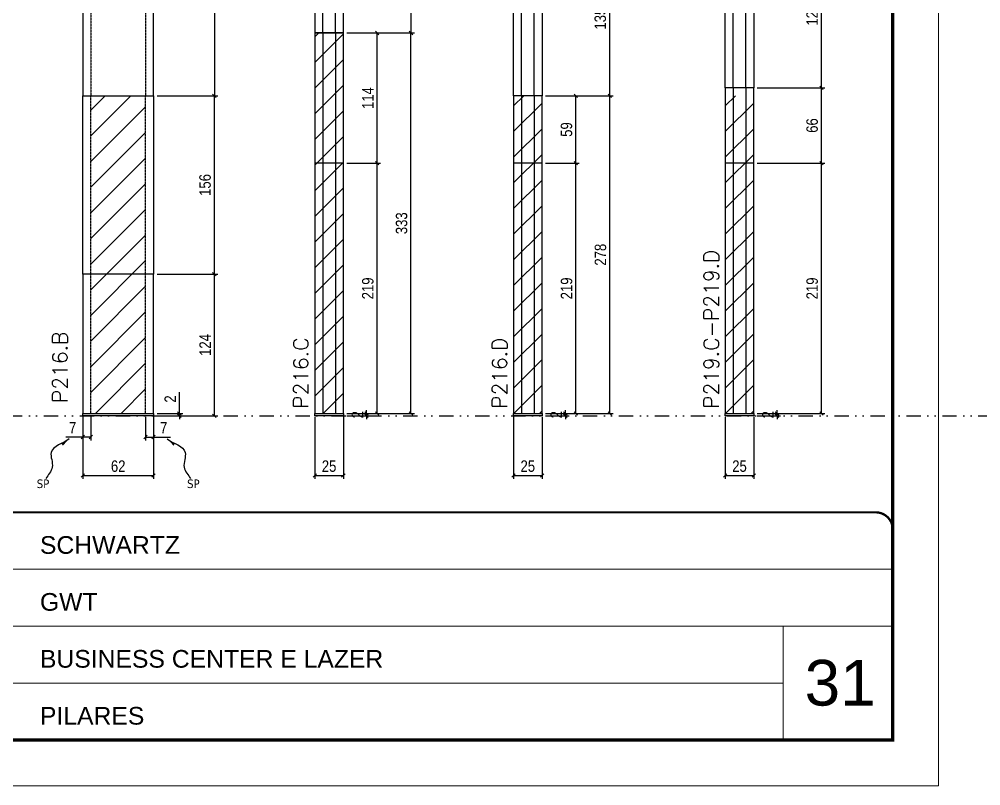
# Model space of a CAD drawing. Extents: x 13379 to 23315, y 867 to 16997.
# Drawn here: x 18264 to 19105, y 7758 to 8429 of the extents above; entities that cross this region are included whole.
import ezdxf

# ---------------------------------------------------------------- set-up
doc = ezdxf.new("R2010")
doc.units = 0
for name, pattern in [('CONTINUO', [0]), ('DASHED', [0.75, 0.5, -0.25]), ('DIVIDE2', [0.625, 0.25, -0.125, 0, -0.125, 0, -0.125]), ('HIDDEN', [0.375, 0.25, -0.125])]:
    doc.linetypes.add(name, pattern=pattern)
for name, color, linetype, lineweight in [('CARIMBO', 255, 'Continuous', 9), ('Folhas', 255, 'Continuous', 9), ('Hachura', 251, 'Continuous', 9), ('SARRAFO DE PRESSAO', 251, 'DASHED', 9), ('Texto Seção', 7, 'Continuous', 15)]:
    doc.layers.add(name, color=color, linetype=linetype, lineweight=lineweight)
for name, color, linetype in [('COTA', 241, 'Continuous'), ('Nível', 160, 'Continuous'), ('Painéis', 200, 'Continuous'), ('SARR_2.2x7', 40, 'Continuous'), ('Sarrafo de Pressão', 42, 'HIDDEN'), ('texto', 7, 'Continuous')]:
    doc.layers.add(name, color=color, linetype=linetype)
doc.styles.add('ARIAL', font='arial.ttf')
doc.styles.add('COTA TECNICA', font='techl___.ttf', dxfattribs={"height": 10})
doc.styles.add('COTA TECNICA-50', font='techl___.ttf', dxfattribs={"height": 10})
doc.styles.add('REGUA-120', font='ROMANS.shx', dxfattribs={"height": 15})
doc.styles.get("Standard").update_dxf_attribs({"font": 'arial.ttf'})
doc.dimstyles.new('COTA PAINEL-50', dxfattribs={"dimtxt": 10, "dimasz": 3, "dimexe": 3, "dimexo": 3, "dimgap": 3, "dimtad": 1, "dimdec": 1, "dimzin": 12, "dimdsep": 46, "dimtxsty": 'COTA TECNICA-50', "dimblk1": 'OBLIQUE', "dimblk2": 'OBLIQUE', "dimsah": 1, "dimcen": 0.9, "dimclrd": 4, "dimclre": 4, "dimclrt": 240, "dimadec": 1, "dimazin": 3, "dimtfac": 1, "dimtdec": 1, "dimtmove": 0, "dimatfit": 3, "dimfxl": 1, "dimtolj": 1, "dimtzin": 12, "dimarcsym": 0})
doc.dimstyles.new('PAINEL', dxfattribs={"dimtxt": 10, "dimasz": 3, "dimexe": 3, "dimexo": 3, "dimgap": 3, "dimtad": 1, "dimdec": 1, "dimzin": 12, "dimdsep": 46, "dimtxsty": 'COTA TECNICA', "dimblk1": 'OBLIQUE', "dimblk2": 'OBLIQUE', "dimsah": 1, "dimcen": 0.9, "dimclrd": 4, "dimclre": 4, "dimclrt": 240, "dimadec": 1, "dimazin": 3, "dimtfac": 1, "dimtdec": 1, "dimtmove": 0, "dimatfit": 3, "dimfxl": 1, "dimtolj": 1, "dimtzin": 12, "dimarcsym": 0})
doc.dimstyles.get("Standard").update_dxf_attribs({"dimtxt": 0.18, "dimasz": 0.18, "dimexe": 0.18, "dimexo": 0.0625, "dimgap": 0.09, "dimtad": 0, "dimtih": 1, "dimtoh": 1, "dimdec": 4, "dimzin": 0, "dimdsep": 46, "dimtxsty": 'Standard', "dimcen": 0.09, "dimadec": 0, "dimazin": 0, "dimtfac": 1, "dimtdec": 4, "dimtofl": 0, "dimtmove": 0, "dimatfit": 3, "dimfxl": 1, "dimtolj": 1, "dimtzin": 0, "dimarcsym": 0})

# ---------------------------------------------------------------- blocks, each defined once
blk = doc.blocks.new('9999999999')
at = {"color": 30, "linetype": 'CONTINUO'}
for p, q in [((98564.56, 34379.64), (99583.98, 34379.64)), ((98564.56, 34329.83), (99487.98, 34329.83)), ((99583.98, 34329.83), (99487.98, 34329.83)), ((99487.98, 34329.83), (99487.98, 34230.21)), ((98564.56, 34280.02), (99487.98, 34280.02))]:
    blk.add_line(p, q, dxfattribs=at)
at = {"color": 30, "linetype": 'CONTINUO', "const_width": 2}
blk.add_lwpolyline([(99583.98, 34230.21), (99583.98, 34414.45, 0.414214), (99568.98, 34429.45), (98228.98, 34429.45, 0.414214), (98213.98, 34414.45), (98213.98, 34245.21, 0.414214), (98228.98, 34230.21), (99583.98, 34230.21)], format="xyb", dxfattribs=at)
at = {"layer": 'Folhas'}
blk.add_lwpolyline([(98138.98, 34190.21), (99623.98, 34190.21), (99623.98, 35240.21), (98138.98, 35240.21)], close=True, dxfattribs=at)
at = {"layer": 'Folhas', "color": 30, "const_width": 3}
blk.add_lwpolyline([(98213.98, 34230.21), (99583.98, 34230.21), (99583.98, 35200.21), (98213.98, 35200.21)], close=True, dxfattribs=at)
at = {"color": 7, "linetype": 'Continuous', "ltscale": 5, "style": 'ARIAL'}
for s, height, p in [('SCHWARTZ', 15.483, (98837.68, 34393.13)), ('GWT', 15.483, (98837.68, 34343.32)), ('BUSINESS CENTER E LAZER', 15.4829, (98837.68, 34293.51)), ('PILARES', 15.483, (98837.68, 34243.7))]:
    blk.add_text(s, height=height, dxfattribs=at).set_placement(p)
blk = doc.blocks.new('_Oblique')
at = {"color": 0, "linetype": 'ByBlock', "lineweight": -2}
blk.add_line((-0.5, -0.5), (0.5, 0.5), dxfattribs=at)
blk = doc.blocks.new('*D1034')
at = {"layer": 'COTA', "color": 4, "lineweight": -2, "transparency": 16777216}
for p, q in [((18319.16, 8081.14), (18319.16, 8026.97)), ((18381.16, 8081.14), (18381.16, 8026.97)), ((18319.16, 8029.97), (18381.16, 8029.97))]:
    blk.add_line(p, q, dxfattribs=at)
at = {"layer": 'Defpoints', "color": 0, "transparency": 16777216}
for p in [(18319.16, 8084.14), (18381.16, 8084.14), (18381.16, 8029.97)]:
    blk.add_point(p, dxfattribs=at)
at = {"layer": 'COTA', "color": 4, "lineweight": -2, "transparency": 16777216, "xscale": 3, "yscale": 3, "zscale": 3, "rotation": 180}
blk.add_blockref('_Oblique', (18319.16, 8029.97), dxfattribs=at)
at = {"layer": 'COTA', "color": 4, "lineweight": -2, "transparency": 16777216, "xscale": 3, "yscale": 3, "zscale": 3}
blk.add_blockref('_Oblique', (18381.16, 8029.97), dxfattribs=at)
at = {"layer": 'COTA', "color": 240, "transparency": 16777216, "insert": (18350.16, 8038.07), "char_height": 10, "attachment_point": 5, "style": 'COTA TECNICA'}
blk.add_mtext('\\A1;62', dxfattribs=at)
blk = doc.blocks.new('*D1035')
at = {"layer": 'COTA', "color": 4, "lineweight": -2, "transparency": 16777216}
for p, q in [((18384.16, 8206.14), (18437.32, 8206.14)), ((18434.32, 8082.14), (18434.32, 8206.14)), ((18384.16, 8082.14), (18437.32, 8082.14))]:
    blk.add_line(p, q, dxfattribs=at)
at = {"layer": 'Defpoints', "color": 0, "transparency": 16777216}
for p in [(18381.16, 8206.14), (18434.32, 8206.14), (18381.16, 8082.14)]:
    blk.add_point(p, dxfattribs=at)
at = {"layer": 'COTA', "color": 4, "lineweight": -2, "transparency": 16777216, "xscale": 3, "yscale": 3, "zscale": 3}
for p, rotation in [((18434.32, 8206.14), 90), ((18434.32, 8082.14), 270)]:
    blk.add_blockref('_Oblique', p, dxfattribs=dict(at, rotation=rotation))
at = {"layer": 'COTA', "color": 240, "transparency": 16777216, "insert": (18426.25, 8144.14), "char_height": 10, "attachment_point": 5, "rotation": 90, "style": 'COTA TECNICA-50'}
blk.add_mtext('\\A1;124', dxfattribs=at)
blk = doc.blocks.new('*D1036')
at = {"layer": 'COTA', "color": 4, "lineweight": -2, "transparency": 16777216}
for p, q in [((18403.69, 8084.14), (18403.69, 8102.95)), ((18384.16, 8084.14), (18406.69, 8084.14)), ((18384.16, 8082.14), (18406.69, 8082.14)), ((18403.69, 8082.14), (18403.69, 8084.14)), ((18403.69, 8082.14), (18403.69, 8079.14))]:
    blk.add_line(p, q, dxfattribs=at)
at = {"layer": 'Defpoints', "color": 0, "transparency": 16777216}
for p in [(18381.16, 8084.14), (18381.16, 8082.14), (18403.69, 8082.14)]:
    blk.add_point(p, dxfattribs=at)
at = {"layer": 'COTA', "color": 4, "lineweight": -2, "transparency": 16777216, "xscale": 3, "yscale": 3, "zscale": 3}
for p, rotation in [((18403.69, 8084.14), 270), ((18403.69, 8082.14), 90)]:
    blk.add_blockref('_Oblique', p, dxfattribs=dict(at, rotation=rotation))
at = {"layer": 'COTA', "color": 240, "transparency": 16777216, "insert": (18395.69, 8096.89), "char_height": 10, "attachment_point": 5, "rotation": 90, "style": 'COTA TECNICA-50'}
blk.add_mtext('\\A1;2', dxfattribs=at)
blk = doc.blocks.new('*D1037')
at = {"layer": 'COTA', "color": 4, "lineweight": -2, "transparency": 16777216}
for p, q in [((18319.16, 8079.14), (18319.16, 8060.63)), ((18326.16, 8081.14), (18326.16, 8060.63)), ((18319.16, 8063.63), (18304.43, 8063.63)), ((18326.16, 8063.63), (18319.16, 8063.63))]:
    blk.add_line(p, q, dxfattribs=at)
at = {"layer": 'Defpoints', "color": 0, "transparency": 16777216}
for p in [(18319.16, 8082.14), (18326.16, 8084.14), (18319.16, 8063.63)]:
    blk.add_point(p, dxfattribs=at)
at = {"layer": 'COTA', "color": 4, "lineweight": -2, "transparency": 16777216, "xscale": 3, "yscale": 3, "zscale": 3, "rotation": 180}
blk.add_blockref('_Oblique', (18319.16, 8063.63), dxfattribs=at)
at = {"layer": 'COTA', "color": 4, "lineweight": -2, "transparency": 16777216, "xscale": 3, "yscale": 3, "zscale": 3}
blk.add_blockref('_Oblique', (18326.16, 8063.63), dxfattribs=at)
at = {"layer": 'COTA', "color": 240, "transparency": 16777216, "insert": (18310.29, 8071.71), "char_height": 10, "attachment_point": 5, "style": 'COTA TECNICA-50'}
blk.add_mtext('\\A1;7', dxfattribs=at)
blk = doc.blocks.new('*D1038')
at = {"layer": 'COTA', "color": 4, "lineweight": -2, "transparency": 16777216}
for p, q in [((18374.16, 8081.14), (18374.16, 8060.63)), ((18381.16, 8079.14), (18381.16, 8060.63)), ((18374.16, 8063.63), (18381.16, 8063.63)), ((18381.16, 8063.63), (18395.89, 8063.63))]:
    blk.add_line(p, q, dxfattribs=at)
at = {"layer": 'Defpoints', "color": 0, "transparency": 16777216}
for p in [(18374.16, 8084.14), (18381.16, 8082.14), (18381.16, 8063.63)]:
    blk.add_point(p, dxfattribs=at)
at = {"layer": 'COTA', "color": 4, "lineweight": -2, "transparency": 16777216, "xscale": 3, "yscale": 3, "zscale": 3, "rotation": 180}
blk.add_blockref('_Oblique', (18374.16, 8063.63), dxfattribs=at)
at = {"layer": 'COTA', "color": 4, "lineweight": -2, "transparency": 16777216, "xscale": 3, "yscale": 3, "zscale": 3}
blk.add_blockref('_Oblique', (18381.16, 8063.63), dxfattribs=at)
at = {"layer": 'COTA', "color": 240, "transparency": 16777216, "insert": (18390.02, 8071.71), "char_height": 10, "attachment_point": 5, "style": 'COTA TECNICA-50'}
blk.add_mtext('\\A1;7', dxfattribs=at)
blk = doc.blocks.new('*D1039')
at = {"layer": 'COTA', "color": 4, "lineweight": -2, "transparency": 16777216}
for p, q in [((18384.16, 8362.14), (18437.32, 8362.14)), ((18434.32, 8206.14), (18434.32, 8362.14)), ((18384.16, 8206.14), (18437.32, 8206.14))]:
    blk.add_line(p, q, dxfattribs=at)
at = {"layer": 'Defpoints', "color": 0, "transparency": 16777216}
for p in [(18381.16, 8362.14), (18434.32, 8362.14), (18381.16, 8206.14)]:
    blk.add_point(p, dxfattribs=at)
at = {"layer": 'COTA', "color": 4, "lineweight": -2, "transparency": 16777216, "xscale": 3, "yscale": 3, "zscale": 3}
for p, rotation in [((18434.32, 8362.14), 90), ((18434.32, 8206.14), 270)]:
    blk.add_blockref('_Oblique', p, dxfattribs=dict(at, rotation=rotation))
at = {"layer": 'COTA', "color": 240, "transparency": 16777216, "insert": (18426.21, 8284.14), "char_height": 10, "attachment_point": 5, "rotation": 90, "style": 'COTA TECNICA'}
blk.add_mtext('\\A1;156', dxfattribs=at)
blk = doc.blocks.new('*D1041')
at = {"layer": 'COTA', "color": 4, "lineweight": -2, "transparency": 16777216}
for p, q in [((18384.16, 8547.14), (18437.32, 8547.14)), ((18434.32, 8547.14), (18434.32, 8362.14)), ((18384.16, 8362.14), (18437.32, 8362.14))]:
    blk.add_line(p, q, dxfattribs=at)
at = {"layer": 'Defpoints', "color": 0, "transparency": 16777216}
for p in [(18381.16, 8547.14), (18381.16, 8362.14), (18434.32, 8362.14)]:
    blk.add_point(p, dxfattribs=at)
at = {"layer": 'COTA', "color": 4, "lineweight": -2, "transparency": 16777216, "xscale": 3, "yscale": 3, "zscale": 3}
for p, rotation in [((18434.32, 8547.14), 90), ((18434.32, 8362.14), 270)]:
    blk.add_blockref('_Oblique', p, dxfattribs=dict(at, rotation=rotation))
at = {"layer": 'COTA', "color": 240, "transparency": 16777216, "insert": (18426.19, 8454.64), "char_height": 10, "attachment_point": 5, "rotation": 90, "style": 'COTA TECNICA'}
blk.add_mtext('\\A1;185', dxfattribs=at)
blk = doc.blocks.new('*D1044')
at = {"layer": 'COTA', "color": 4, "lineweight": -2, "transparency": 16777216}
for p, q in [((18522.21, 8081.14), (18522.21, 8026.97)), ((18547.21, 8081.14), (18547.21, 8026.97)), ((18522.21, 8029.97), (18547.21, 8029.97))]:
    blk.add_line(p, q, dxfattribs=at)
at = {"layer": 'Defpoints', "color": 0, "transparency": 16777216}
for p in [(18522.21, 8084.14), (18547.21, 8084.14), (18547.21, 8029.97)]:
    blk.add_point(p, dxfattribs=at)
at = {"layer": 'COTA', "color": 4, "lineweight": -2, "transparency": 16777216, "xscale": 3, "yscale": 3, "zscale": 3, "rotation": 180}
blk.add_blockref('_Oblique', (18522.21, 8029.97), dxfattribs=at)
at = {"layer": 'COTA', "color": 4, "lineweight": -2, "transparency": 16777216, "xscale": 3, "yscale": 3, "zscale": 3}
blk.add_blockref('_Oblique', (18547.21, 8029.97), dxfattribs=at)
at = {"layer": 'COTA', "color": 240, "transparency": 16777216, "insert": (18534.71, 8038.08), "char_height": 10, "attachment_point": 5, "style": 'COTA TECNICA'}
blk.add_mtext('\\A1;25', dxfattribs=at)
blk = doc.blocks.new('*D1045')
at = {"layer": 'COTA', "color": 4, "lineweight": -2, "transparency": 16777216}
for p, q in [((18550.21, 8303.14), (18579.73, 8303.14)), ((18576.73, 8084.14), (18576.73, 8303.14)), ((18550.21, 8084.14), (18579.73, 8084.14))]:
    blk.add_line(p, q, dxfattribs=at)
at = {"layer": 'Defpoints', "color": 0, "transparency": 16777216}
for p in [(18547.21, 8303.14), (18576.73, 8303.14), (18547.21, 8084.14)]:
    blk.add_point(p, dxfattribs=at)
at = {"layer": 'COTA', "color": 4, "lineweight": -2, "transparency": 16777216, "xscale": 3, "yscale": 3, "zscale": 3}
for p, rotation in [((18576.73, 8303.14), 90), ((18576.73, 8084.14), 270)]:
    blk.add_blockref('_Oblique', p, dxfattribs=dict(at, rotation=rotation))
at = {"layer": 'COTA', "color": 240, "transparency": 16777216, "insert": (18568.64, 8193.64), "char_height": 10, "attachment_point": 5, "rotation": 90, "style": 'COTA TECNICA'}
blk.add_mtext('\\A1;219', dxfattribs=at)
blk = doc.blocks.new('*D1046')
at = {"layer": 'COTA', "color": 4, "lineweight": -2, "transparency": 16777216}
for p, q in [((18550.21, 8417.14), (18579.73, 8417.14)), ((18576.73, 8303.14), (18576.73, 8417.14)), ((18550.21, 8303.14), (18579.73, 8303.14))]:
    blk.add_line(p, q, dxfattribs=at)
at = {"layer": 'Defpoints', "color": 0, "transparency": 16777216}
for p in [(18547.21, 8417.14), (18576.73, 8417.14), (18547.21, 8303.14)]:
    blk.add_point(p, dxfattribs=at)
at = {"layer": 'COTA', "color": 4, "lineweight": -2, "transparency": 16777216, "xscale": 3, "yscale": 3, "zscale": 3}
for p, rotation in [((18576.73, 8417.14), 90), ((18576.73, 8303.14), 270)]:
    blk.add_blockref('_Oblique', p, dxfattribs=dict(at, rotation=rotation))
at = {"layer": 'COTA', "color": 240, "transparency": 16777216, "insert": (18568.65, 8360.14), "char_height": 10, "attachment_point": 5, "rotation": 90, "style": 'COTA TECNICA'}
blk.add_mtext('\\A1;114', dxfattribs=at)
blk = doc.blocks.new('*D1047')
at = {"layer": 'COTA', "color": 4, "lineweight": -2, "transparency": 16777216}
for p, q in [((18550.21, 8417.14), (18609.39, 8417.14)), ((18606.39, 8084.14), (18606.39, 8417.14)), ((18550.21, 8084.14), (18609.39, 8084.14))]:
    blk.add_line(p, q, dxfattribs=at)
at = {"layer": 'Defpoints', "color": 0, "transparency": 16777216}
for p in [(18547.21, 8417.14), (18606.39, 8417.14), (18547.21, 8084.14)]:
    blk.add_point(p, dxfattribs=at)
at = {"layer": 'COTA', "color": 4, "lineweight": -2, "transparency": 16777216, "xscale": 3, "yscale": 3, "zscale": 3}
for p, rotation in [((18606.39, 8417.14), 90), ((18606.39, 8084.14), 270)]:
    blk.add_blockref('_Oblique', p, dxfattribs=dict(at, rotation=rotation))
at = {"layer": 'COTA', "color": 240, "transparency": 16777216, "insert": (18598.17, 8250.64), "char_height": 10, "attachment_point": 5, "rotation": 90, "style": 'COTA TECNICA'}
blk.add_mtext('\\A1;333', dxfattribs=at)
blk = doc.blocks.new('*D1048')
at = {"layer": 'COTA', "color": 4, "lineweight": -2, "transparency": 16777216}
for p, q in [((18567.55, 8084.14), (18567.55, 8087.14)), ((18550.21, 8084.14), (18570.55, 8084.14)), ((18550.21, 8082.14), (18570.55, 8082.14)), ((18567.55, 8082.14), (18567.55, 8084.14)), ((18567.55, 8082.14), (18567.55, 8079.14))]:
    blk.add_line(p, q, dxfattribs=at)
at = {"layer": 'Defpoints', "color": 0, "transparency": 16777216}
for p in [(18547.21, 8084.14), (18547.21, 8082.14), (18567.55, 8084.14)]:
    blk.add_point(p, dxfattribs=at)
at = {"layer": 'COTA', "color": 4, "lineweight": -2, "transparency": 16777216, "xscale": 3, "yscale": 3, "zscale": 3}
for p, rotation in [((18567.55, 8084.14), 270), ((18567.55, 8082.14), 90)]:
    blk.add_blockref('_Oblique', p, dxfattribs=dict(at, rotation=rotation))
at = {"layer": 'COTA', "color": 240, "transparency": 16777216, "insert": (18559.55, 8083.14), "char_height": 10, "attachment_point": 5, "rotation": 90, "style": 'COTA TECNICA-50'}
blk.add_mtext('\\A1;2', dxfattribs=at)
blk = doc.blocks.new('*D1050')
at = {"layer": 'COTA', "color": 4, "lineweight": -2, "transparency": 16777216}
for p, q in [((18696.12, 8081.14), (18696.12, 8026.97)), ((18721.12, 8081.14), (18721.12, 8026.97)), ((18696.12, 8029.97), (18721.12, 8029.97))]:
    blk.add_line(p, q, dxfattribs=at)
at = {"layer": 'Defpoints', "color": 0, "transparency": 16777216}
for p in [(18696.12, 8084.14), (18721.12, 8084.14), (18721.12, 8029.97)]:
    blk.add_point(p, dxfattribs=at)
at = {"layer": 'COTA', "color": 4, "lineweight": -2, "transparency": 16777216, "xscale": 3, "yscale": 3, "zscale": 3, "rotation": 180}
blk.add_blockref('_Oblique', (18696.12, 8029.97), dxfattribs=at)
at = {"layer": 'COTA', "color": 4, "lineweight": -2, "transparency": 16777216, "xscale": 3, "yscale": 3, "zscale": 3}
blk.add_blockref('_Oblique', (18721.12, 8029.97), dxfattribs=at)
at = {"layer": 'COTA', "color": 240, "transparency": 16777216, "insert": (18708.62, 8038.08), "char_height": 10, "attachment_point": 5, "style": 'COTA TECNICA'}
blk.add_mtext('\\A1;25', dxfattribs=at)
blk = doc.blocks.new('*D1051')
at = {"layer": 'COTA', "color": 4, "lineweight": -2, "transparency": 16777216}
for p, q in [((18724.12, 8303.14), (18753.64, 8303.14)), ((18750.64, 8084.14), (18750.64, 8303.14)), ((18724.12, 8084.14), (18753.64, 8084.14))]:
    blk.add_line(p, q, dxfattribs=at)
at = {"layer": 'Defpoints', "color": 0, "transparency": 16777216}
for p in [(18721.12, 8303.14), (18750.64, 8303.14), (18721.12, 8084.14)]:
    blk.add_point(p, dxfattribs=at)
at = {"layer": 'COTA', "color": 4, "lineweight": -2, "transparency": 16777216, "xscale": 3, "yscale": 3, "zscale": 3}
for p, rotation in [((18750.64, 8303.14), 90), ((18750.64, 8084.14), 270)]:
    blk.add_blockref('_Oblique', p, dxfattribs=dict(at, rotation=rotation))
at = {"layer": 'COTA', "color": 240, "transparency": 16777216, "insert": (18742.55, 8193.64), "char_height": 10, "attachment_point": 5, "rotation": 90, "style": 'COTA TECNICA'}
blk.add_mtext('\\A1;219', dxfattribs=at)
blk = doc.blocks.new('*D1052')
at = {"layer": 'COTA', "color": 4, "lineweight": -2, "transparency": 16777216}
for p, q in [((18724.12, 8362.14), (18753.64, 8362.14)), ((18750.64, 8303.14), (18750.64, 8362.14)), ((18724.12, 8303.14), (18753.64, 8303.14))]:
    blk.add_line(p, q, dxfattribs=at)
at = {"layer": 'Defpoints', "color": 0, "transparency": 16777216}
for p in [(18721.12, 8362.14), (18750.64, 8362.14), (18721.12, 8303.14)]:
    blk.add_point(p, dxfattribs=at)
at = {"layer": 'COTA', "color": 4, "lineweight": -2, "transparency": 16777216, "xscale": 3, "yscale": 3, "zscale": 3}
for p, rotation in [((18750.64, 8362.14), 90), ((18750.64, 8303.14), 270)]:
    blk.add_blockref('_Oblique', p, dxfattribs=dict(at, rotation=rotation))
at = {"layer": 'COTA', "color": 240, "transparency": 16777216, "insert": (18742.5, 8332.64), "char_height": 10, "attachment_point": 5, "rotation": 90, "style": 'COTA TECNICA'}
blk.add_mtext('\\A1;59', dxfattribs=at)
blk = doc.blocks.new('*D1053')
at = {"layer": 'COTA', "color": 4, "lineweight": -2, "transparency": 16777216}
for p, q in [((18724.12, 8362.14), (18783.3, 8362.14)), ((18780.3, 8084.14), (18780.3, 8362.14)), ((18724.12, 8084.14), (18783.3, 8084.14))]:
    blk.add_line(p, q, dxfattribs=at)
at = {"layer": 'Defpoints', "color": 0, "transparency": 16777216}
for p in [(18721.12, 8362.14), (18780.3, 8362.14), (18721.12, 8084.14)]:
    blk.add_point(p, dxfattribs=at)
at = {"layer": 'COTA', "color": 4, "lineweight": -2, "transparency": 16777216, "xscale": 3, "yscale": 3, "zscale": 3}
for p, rotation in [((18780.3, 8362.14), 90), ((18780.3, 8084.14), 270)]:
    blk.add_blockref('_Oblique', p, dxfattribs=dict(at, rotation=rotation))
at = {"layer": 'COTA', "color": 240, "transparency": 16777216, "insert": (18772.21, 8223.14), "char_height": 10, "attachment_point": 5, "rotation": 90, "style": 'COTA TECNICA'}
blk.add_mtext('\\A1;278', dxfattribs=at)
blk = doc.blocks.new('*D1042')
at = {"layer": 'COTA', "color": 4, "lineweight": -2, "transparency": 16777216}
for p, q in [((18741.47, 8084.14), (18741.47, 8087.14)), ((18724.12, 8084.14), (18744.47, 8084.14)), ((18724.12, 8082.14), (18744.47, 8082.14)), ((18741.47, 8082.14), (18741.47, 8084.14)), ((18741.47, 8082.14), (18741.47, 8079.14))]:
    blk.add_line(p, q, dxfattribs=at)
at = {"layer": 'Defpoints', "color": 0, "transparency": 16777216}
for p in [(18721.12, 8084.14), (18721.12, 8082.14), (18741.47, 8084.14)]:
    blk.add_point(p, dxfattribs=at)
at = {"layer": 'COTA', "color": 4, "lineweight": -2, "transparency": 16777216, "xscale": 3, "yscale": 3, "zscale": 3}
for p, rotation in [((18741.47, 8084.14), 270), ((18741.47, 8082.14), 90)]:
    blk.add_blockref('_Oblique', p, dxfattribs=dict(at, rotation=rotation))
at = {"layer": 'COTA', "color": 240, "transparency": 16777216, "insert": (18733.47, 8083.14), "char_height": 10, "attachment_point": 5, "rotation": 90, "style": 'COTA TECNICA-50'}
blk.add_mtext('\\A1;2', dxfattribs=at)
blk = doc.blocks.new('*D1054')
at = {"layer": 'COTA', "color": 4, "linetype": 'ByBlock', "lineweight": -2, "transparency": 16777216}
for p, q in [((18724.12, 8497.14), (18783.3, 8497.14)), ((18780.3, 8362.14), (18780.3, 8497.14)), ((18724.12, 8362.14), (18783.3, 8362.14))]:
    blk.add_line(p, q, dxfattribs=at)
at = {"layer": 'Defpoints', "color": 0, "linetype": 'ByBlock', "transparency": 16777216}
for p in [(18721.12, 8497.14), (18780.3, 8497.14), (18721.12, 8362.14)]:
    blk.add_point(p, dxfattribs=at)
at = {"layer": 'COTA', "color": 4, "linetype": 'ByBlock', "lineweight": -2, "transparency": 16777216, "xscale": 3, "yscale": 3, "zscale": 3}
for p, rotation in [((18780.3, 8497.14), 90), ((18780.3, 8362.14), 270)]:
    blk.add_blockref('_Oblique', p, dxfattribs=dict(at, rotation=rotation))
at = {"layer": 'COTA', "color": 240, "linetype": 'ByBlock', "transparency": 16777216, "insert": (18772.08, 8429.64), "char_height": 10, "attachment_point": 5, "rotation": 90, "style": 'COTA TECNICA'}
blk.add_mtext('\\A1;135', dxfattribs=at)
blk = doc.blocks.new('*D1055')
at = {"layer": 'COTA', "color": 4, "lineweight": -2, "transparency": 16777216}
for p, q in [((18550.21, 8497.14), (18609.39, 8497.14)), ((18606.39, 8497.14), (18606.39, 8417.14)), ((18550.21, 8417.14), (18609.39, 8417.14))]:
    blk.add_line(p, q, dxfattribs=at)
at = {"layer": 'Defpoints', "color": 0, "transparency": 16777216}
for p in [(18547.21, 8497.14), (18547.21, 8417.14), (18606.39, 8417.14)]:
    blk.add_point(p, dxfattribs=at)
at = {"layer": 'COTA', "color": 4, "lineweight": -2, "transparency": 16777216, "xscale": 3, "yscale": 3, "zscale": 3}
for p, rotation in [((18606.39, 8497.14), 90), ((18606.39, 8417.14), 270)]:
    blk.add_blockref('_Oblique', p, dxfattribs=dict(at, rotation=rotation))
at = {"layer": 'COTA', "color": 240, "transparency": 16777216, "insert": (18598.26, 8457.14), "char_height": 10, "attachment_point": 5, "rotation": 90, "style": 'COTA TECNICA'}
blk.add_mtext('\\A1;80', dxfattribs=at)
blk = doc.blocks.new('*D1088')
at = {"layer": 'COTA', "color": 4, "lineweight": -2, "transparency": 16777216}
for p, q in [((18881.37, 8081.14), (18881.37, 8026.97)), ((18906.37, 8081.14), (18906.37, 8026.97)), ((18881.37, 8029.97), (18906.37, 8029.97))]:
    blk.add_line(p, q, dxfattribs=at)
at = {"layer": 'Defpoints', "color": 0, "transparency": 16777216}
for p in [(18881.37, 8084.14), (18906.37, 8084.14), (18906.37, 8029.97)]:
    blk.add_point(p, dxfattribs=at)
at = {"layer": 'COTA', "color": 4, "lineweight": -2, "transparency": 16777216, "xscale": 3, "yscale": 3, "zscale": 3, "rotation": 180}
blk.add_blockref('_Oblique', (18881.37, 8029.97), dxfattribs=at)
at = {"layer": 'COTA', "color": 4, "lineweight": -2, "transparency": 16777216, "xscale": 3, "yscale": 3, "zscale": 3}
blk.add_blockref('_Oblique', (18906.37, 8029.97), dxfattribs=at)
at = {"layer": 'COTA', "color": 240, "transparency": 16777216, "insert": (18893.87, 8038.08), "char_height": 10, "attachment_point": 5, "style": 'COTA TECNICA'}
blk.add_mtext('\\A1;25', dxfattribs=at)
blk = doc.blocks.new('*D1089')
at = {"layer": 'COTA', "color": 4, "lineweight": -2, "transparency": 16777216}
for p, q in [((18909.37, 8303.14), (18968.55, 8303.14)), ((18965.55, 8084.14), (18965.55, 8303.14)), ((18909.37, 8084.14), (18968.55, 8084.14))]:
    blk.add_line(p, q, dxfattribs=at)
at = {"layer": 'Defpoints', "color": 0, "transparency": 16777216}
for p in [(18906.37, 8303.14), (18965.55, 8303.14), (18906.37, 8084.14)]:
    blk.add_point(p, dxfattribs=at)
at = {"layer": 'COTA', "color": 4, "lineweight": -2, "transparency": 16777216, "xscale": 3, "yscale": 3, "zscale": 3}
for p, rotation in [((18965.55, 8303.14), 90), ((18965.55, 8084.14), 270)]:
    blk.add_blockref('_Oblique', p, dxfattribs=dict(at, rotation=rotation))
at = {"layer": 'COTA', "color": 240, "transparency": 16777216, "insert": (18957.46, 8193.64), "char_height": 10, "attachment_point": 5, "rotation": 90, "style": 'COTA TECNICA'}
blk.add_mtext('\\A1;219', dxfattribs=at)
blk = doc.blocks.new('*D1090')
at = {"layer": 'COTA', "color": 4, "lineweight": -2, "transparency": 16777216}
for p, q in [((18909.37, 8369.14), (18968.55, 8369.14)), ((18965.55, 8303.14), (18965.55, 8369.14)), ((18909.37, 8303.14), (18968.55, 8303.14))]:
    blk.add_line(p, q, dxfattribs=at)
at = {"layer": 'Defpoints', "color": 0, "transparency": 16777216}
for p in [(18906.37, 8369.14), (18965.55, 8369.14), (18906.37, 8303.14)]:
    blk.add_point(p, dxfattribs=at)
at = {"layer": 'COTA', "color": 4, "lineweight": -2, "transparency": 16777216, "xscale": 3, "yscale": 3, "zscale": 3}
for p, rotation in [((18965.55, 8369.14), 90), ((18965.55, 8303.14), 270)]:
    blk.add_blockref('_Oblique', p, dxfattribs=dict(at, rotation=rotation))
at = {"layer": 'COTA', "color": 240, "transparency": 16777216, "insert": (18957.45, 8336.14), "char_height": 10, "attachment_point": 5, "rotation": 90, "style": 'COTA TECNICA'}
blk.add_mtext('\\A1;66', dxfattribs=at)
blk = doc.blocks.new('*D1091')
at = {"layer": 'COTA', "color": 4, "lineweight": -2, "transparency": 16777216}
for p, q in [((18926.72, 8084.14), (18926.72, 8087.14)), ((18909.37, 8084.14), (18929.72, 8084.14)), ((18909.37, 8082.14), (18929.72, 8082.14)), ((18926.72, 8082.14), (18926.72, 8084.14)), ((18926.72, 8082.14), (18926.72, 8079.14))]:
    blk.add_line(p, q, dxfattribs=at)
at = {"layer": 'Defpoints', "color": 0, "transparency": 16777216}
for p in [(18906.37, 8084.14), (18906.37, 8082.14), (18926.72, 8084.14)]:
    blk.add_point(p, dxfattribs=at)
at = {"layer": 'COTA', "color": 4, "lineweight": -2, "transparency": 16777216, "xscale": 3, "yscale": 3, "zscale": 3}
for p, rotation in [((18926.72, 8084.14), 270), ((18926.72, 8082.14), 90)]:
    blk.add_blockref('_Oblique', p, dxfattribs=dict(at, rotation=rotation))
at = {"layer": 'COTA', "color": 240, "transparency": 16777216, "insert": (18918.72, 8083.14), "char_height": 10, "attachment_point": 5, "rotation": 90, "style": 'COTA TECNICA-50'}
blk.add_mtext('\\A1;2', dxfattribs=at)
blk = doc.blocks.new('*D1092')
at = {"layer": 'COTA', "color": 4, "linetype": 'ByBlock', "lineweight": -2, "transparency": 16777216}
for p, q in [((18909.37, 8497.14), (18968.55, 8497.14)), ((18965.55, 8369.14), (18965.55, 8497.14)), ((18909.37, 8369.14), (18968.55, 8369.14))]:
    blk.add_line(p, q, dxfattribs=at)
at = {"layer": 'Defpoints', "color": 0, "linetype": 'ByBlock', "transparency": 16777216}
for p in [(18906.37, 8497.14), (18965.55, 8497.14), (18906.37, 8369.14)]:
    blk.add_point(p, dxfattribs=at)
at = {"layer": 'COTA', "color": 4, "linetype": 'ByBlock', "lineweight": -2, "transparency": 16777216, "xscale": 3, "yscale": 3, "zscale": 3}
for p, rotation in [((18965.55, 8497.14), 90), ((18965.55, 8369.14), 270)]:
    blk.add_blockref('_Oblique', p, dxfattribs=dict(at, rotation=rotation))
at = {"layer": 'COTA', "color": 240, "linetype": 'ByBlock', "transparency": 16777216, "insert": (18957.45, 8433.14), "char_height": 10, "attachment_point": 5, "rotation": 90, "style": 'COTA TECNICA'}
blk.add_mtext('\\A1;128', dxfattribs=at)

msp = doc.modelspace()

# ---------------------------------------------------------------- hatches: boundary and pattern name
at = {"layer": 'Hachura', "linetype": 'ByBlock'}
h = msp.add_hatch(dxfattribs=at)
h.set_pattern_fill('ANSI31', color=256, scale=5)
h.set_pattern_definition([(45, (-106.522, 0), (-11.22532, 11.22532), [])])
h.paths.add_polyline_path([(18547.21, 8303.14), (18540.21, 8303.14), (18540.21, 8084.14), (18547.21, 8084.14)])
h.paths.add_polyline_path([(18529.21, 8303.14), (18522.21, 8303.14), (18522.21, 8084.14), (18529.21, 8084.14)])
h.paths.add_polyline_path([(18540.21, 8303.14), (18529.21, 8303.14), (18529.21, 8084.14), (18540.21, 8084.14)])
h.paths.add_polyline_path([(18540.21, 8417.14), (18529.21, 8417.14), (18529.21, 8303.14), (18540.21, 8303.14)])
h.paths.add_polyline_path([(18547.21, 8417.14), (18540.21, 8417.14), (18540.21, 8303.14), (18547.21, 8303.14)])
h.paths.add_polyline_path([(18529.21, 8417.14), (18522.21, 8417.14), (18522.21, 8303.14), (18529.21, 8303.14)])
h = msp.add_hatch(dxfattribs=at)
h.set_pattern_fill('ANSI31', color=256, scale=5)
h.set_pattern_definition([(45, (-36.342, 0), (-11.22532, 11.22532), [])])
h.paths.add_polyline_path([(18374.16, 8206.14), (18326.16, 8206.14), (18326.16, 8084.14), (18374.16, 8084.14)])
h.paths.add_polyline_path([(18374.16, 8362.14), (18326.16, 8362.14), (18326.16, 8206.14), (18374.16, 8206.14)])
h = msp.add_hatch(dxfattribs=at)
h.set_pattern_fill('ANSI31', color=256, scale=5)
h.set_pattern_definition([(45, (-141.584, 0), (-11.22532, 11.22532), [])])
h.paths.add_polyline_path([(18714.12, 8303.14), (18703.12, 8303.14), (18703.12, 8084.14), (18714.12, 8084.14)])
h.paths.add_polyline_path([(18714.12, 8362.14), (18703.12, 8362.14), (18703.12, 8303.14), (18714.12, 8303.14)])
h.paths.add_polyline_path([(18703.12, 8362.14), (18696.12, 8362.14), (18696.12, 8303.14), (18703.12, 8303.14)])
h.paths.add_polyline_path([(18703.12, 8303.14), (18696.12, 8303.14), (18696.12, 8084.14), (18703.12, 8084.14)])
h.paths.add_polyline_path([(18721.12, 8303.14), (18714.12, 8303.14), (18714.12, 8084.14), (18721.12, 8084.14)])
h.paths.add_polyline_path([(18721.12, 8362.14), (18714.12, 8362.14), (18714.12, 8303.14), (18721.12, 8303.14)])
h = msp.add_hatch(dxfattribs=at)
h.set_pattern_fill('ANSI31', color=256, scale=5)
h.set_pattern_definition([(45, (43.663, 0), (-11.22532, 11.22532), [])])
h.paths.add_polyline_path([(18899.37, 8303.14), (18888.37, 8303.14), (18888.37, 8084.14), (18899.37, 8084.14)])
h.paths.add_polyline_path([(18899.37, 8362.14), (18888.37, 8362.14), (18888.37, 8303.14), (18899.37, 8303.14)])
h.paths.add_polyline_path([(18888.37, 8362.14), (18881.37, 8362.14), (18881.37, 8303.14), (18888.37, 8303.14)])
h.paths.add_polyline_path([(18888.37, 8303.14), (18881.37, 8303.14), (18881.37, 8084.14), (18888.37, 8084.14)])
h.paths.add_polyline_path([(18906.37, 8303.14), (18899.37, 8303.14), (18899.37, 8084.14), (18906.37, 8084.14)])
h.paths.add_polyline_path([(18906.37, 8362.14), (18899.37, 8362.14), (18899.37, 8303.14), (18906.37, 8303.14)])

# ---------------------------------------------------------------- linework, layer by layer
at = {"layer": 'Nível', "color": 4, "linetype": 'DIVIDE2', "ltscale": 50}
msp.add_line((13378.94, 8082.14), (21112.79, 8082.14), dxfattribs=at)
at = {"layer": 'Painéis'}
for p, q in [((18319.16, 8206.14), (18319.16, 8362.14)), ((18381.16, 8362.14), (18381.16, 8206.14)), ((18547.21, 8303.14), (18522.21, 8303.14)), ((18721.12, 8303.14), (18696.12, 8303.14)), ((18906.37, 8303.14), (18881.37, 8303.14))]:
    msp.add_line(p, q, dxfattribs=at)
for points in [[(18319.16, 8362.14), (18381.16, 8362.14), (18381.16, 8547.14), (18319.16, 8547.14)], [(18522.21, 8417.14), (18547.21, 8417.14), (18547.21, 8497.14), (18522.21, 8497.14)], [(18696.12, 8497.14), (18721.12, 8497.14), (18721.12, 8362.14), (18696.12, 8362.14)], [(18881.37, 8497.14), (18906.37, 8497.14), (18906.37, 8369.14), (18881.37, 8369.14)], [(18522.21, 8084.14), (18547.21, 8084.14), (18547.21, 8417.14), (18522.21, 8417.14)], [(18881.37, 8084.14), (18906.37, 8084.14), (18906.37, 8369.14), (18881.37, 8369.14)], [(18696.12, 8084.14), (18721.12, 8084.14), (18721.12, 8362.14), (18696.12, 8362.14)], [(18319.16, 8084.14), (18381.16, 8084.14), (18381.16, 8206.14), (18319.16, 8206.14)], [(18319.16, 8084.14), (18381.16, 8084.14), (18381.16, 8082.14), (18319.16, 8082.14)], [(18522.21, 8084.14), (18547.21, 8084.14), (18547.21, 8082.14), (18522.21, 8082.14)], [(18696.12, 8084.14), (18721.12, 8084.14), (18721.12, 8082.14), (18696.12, 8082.14)], [(18881.37, 8084.14), (18906.37, 8084.14), (18906.37, 8082.14), (18881.37, 8082.14)]]:
    msp.add_lwpolyline(points, close=True, dxfattribs=at)
at = {"layer": 'SARR_2.2x7'}
for p, q in [((18529.21, 8417.14), (18529.21, 8497.14)), ((18540.21, 8417.14), (18540.21, 8497.14)), ((18703.12, 8362.14), (18703.12, 8497.14)), ((18714.12, 8362.14), (18714.12, 8497.14)), ((18888.37, 8369.14), (18888.37, 8497.14)), ((18899.37, 8369.14), (18899.37, 8497.14)), ((18529.21, 8417.14), (18529.21, 8084.14)), ((18540.21, 8417.14), (18540.21, 8084.14)), ((18888.37, 8369.14), (18888.37, 8084.14)), ((18899.37, 8369.14), (18899.37, 8084.14)), ((18703.12, 8362.14), (18703.12, 8084.14)), ((18714.12, 8362.14), (18714.12, 8084.14))]:
    msp.add_line(p, q, dxfattribs=at)
at = {"layer": 'Sarrafo de Pressão'}
for p, q in [((18326.16, 8547.14), (18326.16, 8362.14)), ((18374.16, 8547.14), (18374.16, 8362.14)), ((18326.16, 8206.14), (18326.16, 8362.14)), ((18374.16, 8206.14), (18374.16, 8362.14)), ((18326.16, 8084.14), (18326.16, 8206.14)), ((18374.16, 8084.14), (18374.16, 8206.14))]:
    msp.add_line(p, q, dxfattribs=at)

# ---------------------------------------------------------------- block references
at = {"layer": 'SARRAFO DE PRESSAO', "color": 6, "linetype": 'ByBlock'}
msp.add_blockref('9999999999', (-80555.98, -26431.71), dxfattribs=at)

# ---------------------------------------------------------------- texts
at = {"layer": 'CARIMBO', "style": 'ARIAL'}
msp.add_text('31', height=40, dxfattribs=at).set_placement((18950.86, 7828.64))
at = {"layer": 'texto', "color": 0, "char_height": 7.5, "attachment_point": 5}
for insert in [(18284.38, 8022.65), (18415.94, 8022.65)]:
    msp.add_mtext('{\\fTahoma|b0|i0|c0|p34;\\C4;SP}', dxfattribs=dict(at, insert=insert))
at = {"layer": 'Texto Seção', "char_height": 13, "rotation": 90, "style": 'REGUA-120'}
for s, insert, width, attachment_point in [('P219.C-P219.D', (18862.69, 8088.29), 292.3299, 1), ('P216.B', (18305.69, 8093.4), 285.3299, 7), ('P216.C', (18503.53, 8088.29), 285.3299, 1), ('P216.D', (18677.44, 8088.29), 285.3299, 1)]:
    msp.add_mtext(s, dxfattribs=dict(at, insert=insert, width=width, attachment_point=attachment_point))

# ---------------------------------------------------------------- dimensions: what is measured, and where the dimension line sits
at = {"layer": 'COTA'}
for base, p1, p2, angle, dimstyle, picture, middle in [((18434.32, 8362.14), (18381.16, 8547.14), (18381.16, 8362.14), 90, 'PAINEL', '*D1041', (18426.19, 8454.64)), ((18606.39, 8417.14), (18547.21, 8497.14), (18547.21, 8417.14), 90, 'PAINEL', '*D1055', (18598.26, 8457.14)), ((18434.32, 8362.14), (18381.16, 8206.14), (18381.16, 8362.14), 90, 'PAINEL', '*D1039', (18426.21, 8284.14)), ((18434.32, 8206.14), (18381.16, 8082.14), (18381.16, 8206.14), 90, 'COTA PAINEL-50', '*D1035', (18426.25, 8144.14)), ((18319.16, 8063.63), (18326.16, 8084.14), (18319.16, 8082.14), 180, 'COTA PAINEL-50', '*D1037', (18310.29, 8071.71))]:
    dim = msp.add_linear_dim(base=base, p1=p1, p2=p2, angle=angle, dimstyle=dimstyle, dxfattribs=at)
    dim.commit()
    dim.dimension.update_dxf_attribs({"geometry": picture, "text_midpoint": middle})
at = {"layer": 'COTA', "linetype": 'ByBlock'}
for base, p1, p2, picture, middle in [((18780.3, 8497.14), (18721.12, 8362.14), (18721.12, 8497.14), '*D1054', (18772.08, 8429.64)), ((18965.55, 8497.14), (18906.37, 8369.14), (18906.37, 8497.14), '*D1092', (18957.45, 8433.14))]:
    dim = msp.add_linear_dim(base=base, p1=p1, p2=p2, angle=90, dimstyle='PAINEL', dxfattribs=at)
    dim.commit()
    dim.dimension.update_dxf_attribs({"geometry": picture, "text_midpoint": middle})
at = {"layer": 'COTA'}
for base, p1, p2, picture, middle in [((18576.73, 8417.14), (18547.21, 8303.14), (18547.21, 8417.14), '*D1046', (18568.65, 8360.14)), ((18606.39, 8417.14), (18547.21, 8084.14), (18547.21, 8417.14), '*D1047', (18598.17, 8250.64)), ((18965.55, 8369.14), (18906.37, 8303.14), (18906.37, 8369.14), '*D1090', (18957.45, 8336.14)), ((18750.64, 8362.14), (18721.12, 8303.14), (18721.12, 8362.14), '*D1052', (18742.5, 8332.64)), ((18780.3, 8362.14), (18721.12, 8084.14), (18721.12, 8362.14), '*D1053', (18772.21, 8223.14)), ((18576.73, 8303.14), (18547.21, 8084.14), (18547.21, 8303.14), '*D1045', (18568.64, 8193.64)), ((18750.64, 8303.14), (18721.12, 8084.14), (18721.12, 8303.14), '*D1051', (18742.55, 8193.64)), ((18965.55, 8303.14), (18906.37, 8084.14), (18906.37, 8303.14), '*D1089', (18957.46, 8193.64))]:
    dim = msp.add_linear_dim(base=base, p1=p1, p2=p2, angle=90, dimstyle='PAINEL', override={"dimarcsym": 2}, dxfattribs=at)
    dim.commit()
    dim.dimension.update_dxf_attribs({"geometry": picture, "text_midpoint": middle})
for base, p1, p2, picture, middle in [((18403.69, 8082.14), (18381.16, 8084.14), (18381.16, 8082.14), '*D1036', (18403.69, 8096.89)), ((18567.55, 8084.14), (18547.21, 8082.14), (18547.21, 8084.14), '*D1048', (18567.55, 8083.14)), ((18741.47, 8084.14), (18721.12, 8082.14), (18721.12, 8084.14), '*D1042', (18741.47, 8083.14)), ((18926.72, 8084.14), (18906.37, 8082.14), (18906.37, 8084.14), '*D1091', (18926.72, 8083.14))]:
    dim = msp.add_linear_dim(base=base, p1=p1, p2=p2, angle=90, dimstyle='COTA PAINEL-50', dxfattribs=at)
    dim.commit()
    dim.dimension.update_dxf_attribs({"geometry": picture, "text_midpoint": middle, "dimtype": 160})
for base, p1, p2, picture, middle in [((18381.16, 8029.97), (18319.16, 8084.14), (18381.16, 8084.14), '*D1034', (18350.16, 8038.07)), ((18547.21, 8029.97), (18522.21, 8084.14), (18547.21, 8084.14), '*D1044', (18534.71, 8038.08)), ((18721.12, 8029.97), (18696.12, 8084.14), (18721.12, 8084.14), '*D1050', (18708.62, 8038.08)), ((18906.37, 8029.97), (18881.37, 8084.14), (18906.37, 8084.14), '*D1088', (18893.87, 8038.08))]:
    dim = msp.add_linear_dim(base=base, p1=p1, p2=p2, dimstyle='PAINEL', override={"dimarcsym": 2}, dxfattribs=at)
    dim.commit()
    dim.dimension.update_dxf_attribs({"geometry": picture, "text_midpoint": middle})
dim = msp.add_linear_dim(base=(18381.16, 8063.63), p1=(18374.16, 8084.14), p2=(18381.16, 8082.14), dimstyle='COTA PAINEL-50', dxfattribs=at)
dim.commit()
dim.dimension.update_dxf_attribs({"geometry": '*D1038', "text_midpoint": (18390.02, 8071.71)})

# ---------------------------------------------------------------- leaders
at = {"layer": 'COTA', "path_type": 1}
for points in [[(18307.33, 8061.96), (18291.55, 8050.13), (18292.47, 8037.12), (18286.92, 8027.34)], [(18392.99, 8061.96), (18408.77, 8050.13), (18407.85, 8037.12), (18413.4, 8027.34)]]:
    msp.add_leader(points, dimstyle='Standard', override={"dimasz": 8}, dxfattribs=at)

doc.saveas('drawing.dxf')
